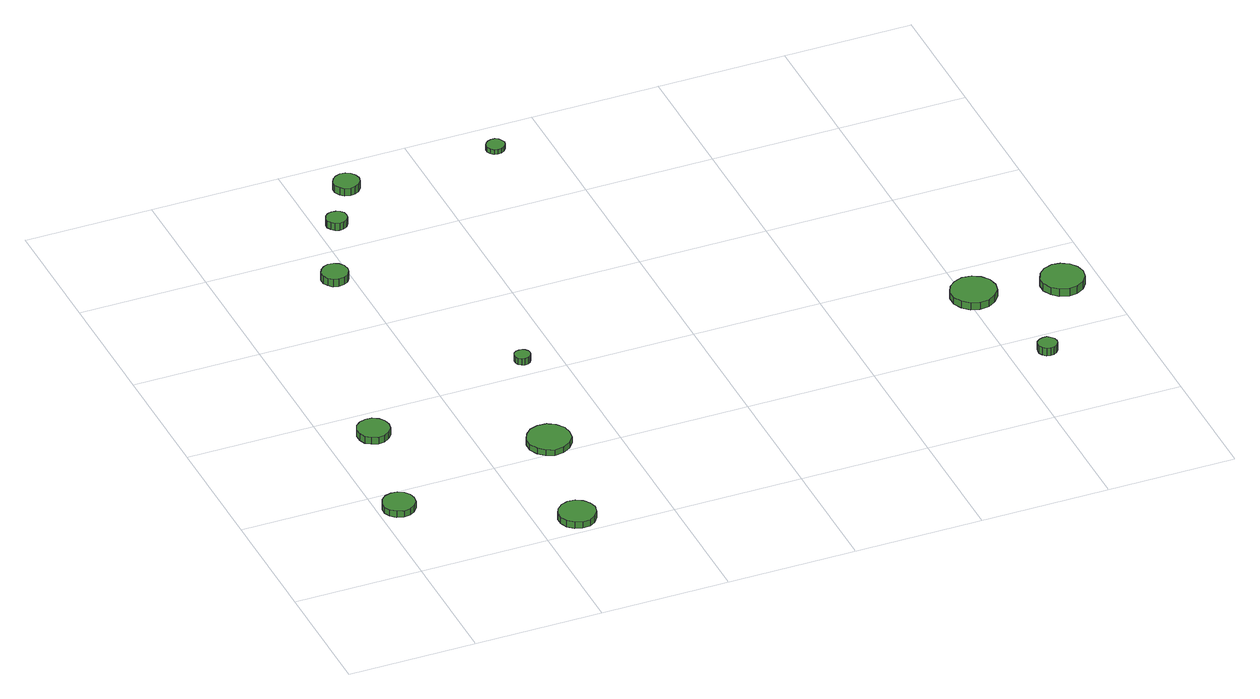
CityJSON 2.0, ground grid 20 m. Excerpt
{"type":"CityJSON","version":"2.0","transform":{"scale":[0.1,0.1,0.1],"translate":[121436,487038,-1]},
"CityObjects":{
"tree1":{"type":"SolitaryVegetationObject","attributes":{"function":"something"},"geometry":[{"type":"MultiSurface","lod":"1","boundaries":[[[0,1,2,3,4,5,6,7,8,9,10,11,12,13,14]],[[15,16,17,18,19,20,21,22,23,24,25,26,27,28,29]],[[0,29,28,1]],[[1,28,27,2]],[[2,27,26,3]],[[3,26,25,4]],[[4,25,24,5]],[[5,24,23,6]],[[6,23,22,7]],[[7,22,21,8]],[[8,21,20,9]],[[9,20,19,10]],[[10,19,18,11]],[[11,18,17,12]],[[12,17,16,13]],[[13,16,15,14]],[[14,15,29,0]]]}]},
"tree2":{"type":"SolitaryVegetationObject","attributes":{"function":"something"},"geometry":[{"type":"MultiSurface","lod":"1","boundaries":[[[30,31,32,33,34,35,36,37,38,39,40,41,42,43,44]],[[45,46,47,48,49,50,51,52,53,54,55,56,57,58,59]],[[30,59,58,31]],[[31,58,57,32]],[[32,57,56,33]],[[33,56,55,34]],[[34,55,54,35]],[[35,54,53,36]],[[36,53,52,37]],[[37,52,51,38]],[[38,51,50,39]],[[39,50,49,40]],[[40,49,48,41]],[[41,48,47,42]],[[42,47,46,43]],[[43,46,45,44]],[[44,45,59,30]]]}]},
"tree3":{"type":"SolitaryVegetationObject","attributes":{"function":"something"},"geometry":[{"type":"MultiSurface","lod":"1","boundaries":[[[60,61,62,63,64,65,66,67,68,69,70,71,72,73,74]],[[75,76,77,78,79,80,81,82,83,84,85,86,87,88,89]],[[60,89,88,61]],[[61,88,87,62]],[[62,87,86,63]],[[63,86,85,64]],[[64,85,84,65]],[[65,84,83,66]],[[66,83,82,67]],[[67,82,81,68]],[[68,81,80,69]],[[69,80,79,70]],[[70,79,78,71]],[[71,78,77,72]],[[72,77,76,73]],[[73,76,75,74]],[[74,75,89,60]]]}]},
"tree4":{"type":"SolitaryVegetationObject","attributes":{"function":"something"},"geometry":[{"type":"MultiSurface","lod":"1","boundaries":[[[90,91,92,93,94,95,96,97,98,99,100,101,102,103,104]],[[105,106,107,108,109,110,111,112,113,114,115,116,117,118,119]],[[90,119,118,91]],[[91,118,117,92]],[[92,117,116,93]],[[93,116,115,94]],[[94,115,114,95]],[[95,114,113,96]],[[96,113,112,97]],[[97,112,111,98]],[[98,111,110,99]],[[99,110,109,100]],[[100,109,108,101]],[[101,108,107,102]],[[102,107,106,103]],[[103,106,105,104]],[[104,105,119,90]]]}]},
"tree5":{"type":"SolitaryVegetationObject","attributes":{"function":"something"},"geometry":[{"type":"MultiSurface","lod":"1","boundaries":[[[120,121,122,123,124,125,126,127,128,129,130,131,132,133,134]],[[135,136,137,138,139,140,141,142,143,144,145,146,147,148,149]],[[120,149,148,121]],[[121,148,147,122]],[[122,147,146,123]],[[123,146,145,124]],[[124,145,144,125]],[[125,144,143,126]],[[126,143,142,127]],[[127,142,141,128]],[[128,141,140,129]],[[129,140,139,130]],[[130,139,138,131]],[[131,138,137,132]],[[132,137,136,133]],[[133,136,135,134]],[[134,135,149,120]]]}]},
"tree6":{"type":"SolitaryVegetationObject","attributes":{"function":"something"},"geometry":[{"type":"MultiSurface","lod":"1","boundaries":[[[150,151,152,153,154,155,156,157,158,159,160,161,162,163,164]],[[165,166,167,168,169,170,171,172,173,174,175,176,177,178,179]],[[150,179,178,151]],[[151,178,177,152]],[[152,177,176,153]],[[153,176,175,154]],[[154,175,174,155]],[[155,174,173,156]],[[156,173,172,157]],[[157,172,171,158]],[[158,171,170,159]],[[159,170,169,160]],[[160,169,168,161]],[[161,168,167,162]],[[162,167,166,163]],[[163,166,165,164]],[[164,165,179,150]]]}]},
"tree7":{"type":"SolitaryVegetationObject","attributes":{"function":"something"},"geometry":[{"type":"MultiSurface","lod":"1","boundaries":[[[180,181,182,183,184,185,186,187,188,189,190,191,192,193,194]],[[195,196,197,198,199,200,201,202,203,204,205,206,207,208,209]],[[180,209,208,181]],[[181,208,207,182]],[[182,207,206,183]],[[183,206,205,184]],[[184,205,204,185]],[[185,204,203,186]],[[186,203,202,187]],[[187,202,201,188]],[[188,201,200,189]],[[189,200,199,190]],[[190,199,198,191]],[[191,198,197,192]],[[192,197,196,193]],[[193,196,195,194]],[[194,195,209,180]]]}]},
"tree8":{"type":"SolitaryVegetationObject","attributes":{"function":"something"},"geometry":[{"type":"MultiSurface","lod":"1","boundaries":[[[210,211,212,213,214,215,216,217,218,219,220,221,222,223,224]],[[225,226,227,228,229,230,231,232,233,234,235,236,237,238,239]],[[210,239,238,211]],[[211,238,237,212]],[[212,237,236,213]],[[213,236,235,214]],[[214,235,234,215]],[[215,234,233,216]],[[216,233,232,217]],[[217,232,231,218]],[[218,231,230,219]],[[219,230,229,220]],[[220,229,228,221]],[[221,228,227,222]],[[222,227,226,223]],[[223,226,225,224]],[[224,225,239,210]]]}]},
"tree9":{"type":"SolitaryVegetationObject","attributes":{"function":"something"},"geometry":[{"type":"MultiSurface","lod":"1","boundaries":[[[240,241,242,243,244,245,246,247,248,249,250,251,252,253,254]],[[255,256,257,258,259,260,261,262,263,264,265,266,267,268,269]],[[240,269,268,241]],[[241,268,267,242]],[[242,267,266,243]],[[243,266,265,244]],[[244,265,264,245]],[[245,264,263,246]],[[246,263,262,247]],[[247,262,261,248]],[[248,261,260,249]],[[249,260,259,250]],[[250,259,258,251]],[[251,258,257,252]],[[252,257,256,253]],[[253,256,255,254]],[[254,255,269,240]]]}]},
"tree10":{"type":"SolitaryVegetationObject","attributes":{"function":"something"},"geometry":[{"type":"MultiSurface","lod":"1","boundaries":[[[270,271,272,273,274,275,276,277,278,279,280,281,282,283,284]],[[285,286,287,288,289,290,291,292,293,294,295,296,297,298,299]],[[270,299,298,271]],[[271,298,297,272]],[[272,297,296,273]],[[273,296,295,274]],[[274,295,294,275]],[[275,294,293,276]],[[276,293,292,277]],[[277,292,291,278]],[[278,291,290,279]],[[279,290,289,280]],[[280,289,288,281]],[[281,288,287,282]],[[282,287,286,283]],[[283,286,285,284]],[[284,285,299,270]]]}]},
"tree11":{"type":"SolitaryVegetationObject","attributes":{"function":"something"},"geometry":[{"type":"MultiSurface","lod":"1","boundaries":[[[300,301,302,303,304,305,306,307,308,309,310,311,312,313,314]],[[315,316,317,318,319,320,321,322,323,324,325,326,327,328,329]],[[300,329,328,301]],[[301,328,327,302]],[[302,327,326,303]],[[303,326,325,304]],[[304,325,324,305]],[[305,324,323,306]],[[306,323,322,307]],[[307,322,321,308]],[[308,321,320,309]],[[309,320,319,310]],[[310,319,318,311]],[[311,318,317,312]],[[312,317,316,313]],[[313,316,315,314]],[[314,315,329,300]]]}]},
"tree12":{"type":"SolitaryVegetationObject","attributes":{"function":"something"},"geometry":[{"type":"MultiSurface","lod":"1","boundaries":[[[330,331,332,333,334,335,336,337,338,339,340,341,342,343,344]],[[345,346,347,348,349,350,351,352,353,354,355,356,357,358,359]],[[330,359,358,331]],[[331,358,357,332]],[[332,357,356,333]],[[333,356,355,334]],[[334,355,354,335]],[[335,354,353,336]],[[336,353,352,337]],[[337,352,351,338]],[[338,351,350,339]],[[339,350,349,340]],[[340,349,348,341]],[[341,348,347,342]],[[342,347,346,343]],[[343,346,345,344]],[[344,345,359,330]]]}]}
},
"vertices":[
[58,162,17],[56,172,17],[50,180,17],[41,185,17],[31,186,17],[21,183,17],[13,176,17],[9,167,17],[9,156,17],[13,147,17],[21,140,17],[31,137,17],[41,138,17],[50,143,17],[56,151,17],[56,151,6],[50,143,6],[41,138,6],[31,137,6],[21,140,6],[13,147,6],[9,156,6],[9,167,6],[13,176,6],[21,183,6],[31,186,6],[41,185,6],[50,180,6],[56,172,6],[58,162,6],
[97,347,18],[95,357,18],[89,366,18],[80,371,18],[70,372,18],[60,369,18],[52,362,18],[48,352,18],[48,342,18],[52,332,18],[60,326,18],[70,322,18],[80,323,18],[89,329,18],[95,337,18],[95,337,6],[89,329,6],[80,323,6],[70,322,6],[60,326,6],[52,332,6],[48,342,6],[48,352,6],[52,362,6],[60,369,6],[70,372,6],[80,371,6],[89,366,6],[95,357,6],[97,347,6],
[291,38,17],[288,49,17],[281,59,17],[271,65,17],[259,66,17],[248,62,17],[239,54,17],[234,44,17],[234,32,17],[239,21,17],[248,13,17],[259,9,17],[271,10,17],[281,16,17],[288,26,17],[288,26,6],[281,16,6],[271,10,6],[259,9,6],[248,13,6],[239,21,6],[234,32,6],[234,44,6],[239,54,6],[248,62,6],[259,66,6],[271,65,6],[281,59,6],[288,49,6],[291,38,6],
[332,229,16],[330,242,16],[321,254,16],[309,261,16],[295,262,16],[282,258,16],[272,248,16],[266,236,16],[266,222,16],[272,209,16],[282,200,16],[295,195,16],[309,197,16],[321,204,16],[330,215,16],[330,215,6],[321,204,6],[309,197,6],[295,195,6],[282,200,6],[272,209,6],[266,222,6],[266,236,6],[272,248,6],[282,258,6],[295,262,6],[309,261,6],[321,254,6],[330,242,6],[332,229,6],
[195,730,22],[193,739,22],[188,746,22],[181,750,22],[172,751,22],[164,748,22],[158,742,22],[154,735,22],[154,726,22],[158,718,22],[164,712,22],[172,710,22],[181,711,22],[188,715,22],[193,722,22],[193,722,9],[188,715,9],[181,711,9],[172,710,9],[164,712,9],[158,718,9],[154,726,9],[154,735,9],[158,742,9],[164,748,9],[172,751,9],[181,750,9],[188,746,9],[193,739,9],[195,730,9],
[358,436,17],[357,441,17],[354,445,17],[350,448,17],[345,448,17],[340,447,17],[336,444,17],[334,439,17],[334,434,17],[336,429,17],[340,426,17],[345,424,17],[350,425,17],[354,427,17],[357,432,17],[357,432,6],[354,427,6],[350,425,6],[345,424,6],[340,426,6],[336,429,6],[334,434,6],[334,439,6],[336,444,6],[340,447,6],[345,448,6],[350,448,6],[354,445,6],[357,441,6],[358,436,6],
[249,861,18],[248,868,18],[244,873,18],[238,876,18],[231,877,18],[225,875,18],[220,871,18],[217,864,18],[217,858,18],[220,852,18],[225,847,18],[231,845,18],[238,846,18],[244,849,18],[248,855,18],[248,855,6],[244,849,6],[238,846,6],[231,845,6],[225,847,6],[220,852,6],[217,858,6],[217,864,6],[220,871,6],[225,875,6],[231,877,6],[238,876,6],[244,873,6],[248,868,6],[249,861,6],
[302,940,19],[300,948,19],[295,955,19],[288,959,19],[280,960,19],[272,957,19],[266,952,19],[262,944,19],[262,936,19],[266,928,19],[272,922,19],[280,920,19],[288,921,19],[295,925,19],[300,932,19],[300,932,6],[295,925,6],[288,921,6],[280,920,6],[272,922,6],[266,928,6],[262,936,6],[262,944,6],[266,952,6],[272,957,6],[280,960,6],[288,959,6],[295,955,6],[300,948,6],[302,940,6],
[535,947,14],[533,953,14],[530,958,14],[525,961,14],[519,961,14],[513,959,14],[509,955,14],[506,950,14],[506,944,14],[509,939,14],[513,935,14],[519,933,14],[525,934,14],[530,937,14],[533,941,14],[533,941,6],[530,937,6],[525,934,6],[519,933,6],[513,935,6],[509,939,6],[506,944,6],[506,950,6],[509,955,6],[513,959,6],[519,961,6],[525,961,6],[530,958,6],[533,953,6],[535,947,6],
[1069,152,26],[1068,158,26],[1064,163,26],[1059,167,26],[1053,167,26],[1047,165,26],[1042,161,26],[1040,155,26],[1040,149,26],[1042,144,26],[1047,139,26],[1053,138,26],[1059,138,26],[1064,141,26],[1068,146,26],[1068,146,13],[1064,141,13],[1059,138,13],[1053,138,13],[1047,139,13],[1042,144,13],[1040,149,13],[1040,155,13],[1042,161,13],[1047,165,13],[1053,167,13],[1059,167,13],[1064,163,13],[1068,158,13],[1069,152,13],
[1047,328,19],[1044,343,19],[1035,354,19],[1023,361,19],[1008,363,19],[995,358,19],[984,349,19],[978,336,19],[978,321,19],[984,308,19],[995,298,19],[1008,294,19],[1023,295,19],[1035,303,19],[1044,314,19],[1044,314,7],[1035,303,7],[1023,295,7],[1008,294,7],[995,298,7],[984,308,7],[978,321,7],[978,336,7],[984,349,7],[995,358,7],[1008,363,7],[1023,361,7],[1035,354,7],[1044,343,7],[1047,328,7],
[1177,308,20],[1174,321,20],[1166,332,20],[1154,339,20],[1141,341,20],[1127,336,20],[1117,327,20],[1111,314,20],[1111,301,20],[1117,288,20],[1127,279,20],[1141,274,20],[1154,276,20],[1166,283,20],[1174,294,20],[1174,294,7],[1166,283,7],[1154,276,7],[1141,274,7],[1127,279,7],[1117,288,7],[1111,301,7],[1111,314,7],[1117,327,7],[1127,336,7],[1141,341,7],[1154,339,7],[1166,332,7],[1174,321,7],[1177,308,7]
]}
